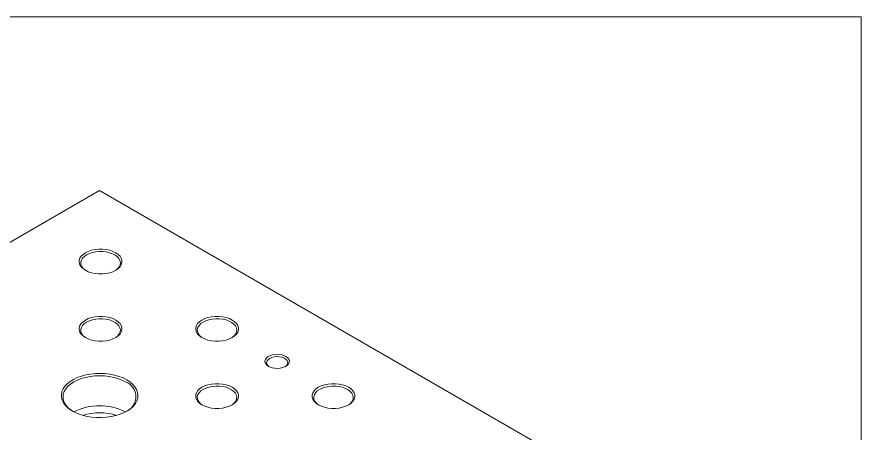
# Model space of a CAD drawing. Header units: millimetres. Extents: x 2 to 278, y 1 to 215.
# Drawn here: x 213.9 to 278, y 183.1 to 214.6 of the extents above; entities that cross this region are included whole.
import ezdxf

# ---------------------------------------------------------------- set-up
doc = ezdxf.new("R2010")
doc.units = ezdxf.units.MM

msp = doc.modelspace()

# ---------------------------------------------------------------- linework, layer by layer
at = {"color": 7, "linetype": 'Continuous', "lineweight": 18}
for p, q in [((1.579, 214.645), (277.989, 214.645)), ((277.989, 0.903), (277.989, 214.645)), ((220.21, 201.485), (193.269, 185.932)), ((256.131, 180.748), (220.21, 201.485))]:
    msp.add_line(p, q, dxfattribs=at)
at = {"color": 7, "linetype": 'Continuous', "lineweight": 18, "flags": 128}
for points in [[(221.432, 196.758), (221.615, 196.632), (221.757, 196.49), (221.854, 196.337), (221.903, 196.175), (221.903, 196.012), (221.854, 195.85), (221.757, 195.696), (221.615, 195.555), (221.432, 195.429), (221.215, 195.324), (220.97, 195.242), (220.703, 195.186), (220.424, 195.158), (220.14, 195.158), (219.861, 195.186), (219.594, 195.242), (219.349, 195.324), (219.132, 195.429), (218.949, 195.555), (218.807, 195.696), (218.71, 195.85), (218.661, 196.012), (218.661, 196.175), (218.71, 196.337), (218.807, 196.49), (218.949, 196.632), (219.132, 196.758), (219.349, 196.863), (219.594, 196.945), (219.861, 197.001), (220.14, 197.029), (220.424, 197.029), (220.703, 197.001), (220.97, 196.945), (221.215, 196.863), (221.432, 196.758)], [(221.386, 195.403), (221.433, 195.435), (221.587, 195.562), (221.698, 195.704), (221.764, 195.854), (221.782, 196.009), (221.752, 196.163), (221.674, 196.312), (221.552, 196.45), (221.389, 196.574), (221.191, 196.679), (220.963, 196.761), (220.713, 196.819), (220.45, 196.85), (220.181, 196.854), (219.915, 196.829), (219.662, 196.778), (219.428, 196.702), (219.221, 196.602)], [(219.221, 196.602), (219.049, 196.483), (218.916, 196.348), (218.827, 196.201), (218.785, 196.048), (218.791, 195.893), (218.845, 195.741), (218.945, 195.597), (219.089, 195.465), (219.178, 195.403)], [(221.432, 191.656), (221.615, 191.531), (221.757, 191.389), (221.854, 191.235), (221.903, 191.074), (221.903, 190.91), (221.854, 190.749), (221.757, 190.595), (221.615, 190.453), (221.432, 190.328), (221.215, 190.223), (220.97, 190.141), (220.703, 190.085), (220.424, 190.056), (220.14, 190.056), (219.861, 190.085), (219.594, 190.141), (219.349, 190.223), (219.132, 190.328), (218.949, 190.453), (218.807, 190.595), (218.71, 190.749), (218.661, 190.91), (218.661, 191.074), (218.71, 191.235), (218.807, 191.389), (218.949, 191.531), (219.132, 191.656), (219.349, 191.762), (219.594, 191.843), (219.861, 191.899), (220.14, 191.928), (220.424, 191.928), (220.703, 191.899), (220.97, 191.843), (221.215, 191.762), (221.432, 191.656)], [(221.386, 190.302), (221.433, 190.334), (221.587, 190.461), (221.698, 190.602), (221.764, 190.753), (221.782, 190.908), (221.752, 191.062), (221.674, 191.211), (221.552, 191.349), (221.389, 191.473), (221.191, 191.577), (220.963, 191.66), (220.713, 191.718), (220.45, 191.749), (220.181, 191.752), (219.915, 191.728), (219.662, 191.677), (219.428, 191.6), (219.221, 191.501)], [(230.269, 191.656), (230.451, 191.531), (230.593, 191.389), (230.69, 191.235), (230.739, 191.074), (230.739, 190.91), (230.69, 190.749), (230.593, 190.595), (230.451, 190.453), (230.269, 190.328), (230.052, 190.223), (229.806, 190.141), (229.54, 190.085), (229.26, 190.056), (228.977, 190.056), (228.697, 190.085), (228.431, 190.141), (228.185, 190.223), (227.968, 190.328), (227.786, 190.453), (227.644, 190.595), (227.547, 190.749), (227.498, 190.91), (227.498, 191.074), (227.547, 191.235), (227.644, 191.389), (227.786, 191.531), (227.968, 191.656), (228.185, 191.762), (228.431, 191.843), (228.697, 191.899), (228.977, 191.928), (229.26, 191.928), (229.54, 191.899), (229.806, 191.843), (230.052, 191.762), (230.269, 191.656)], [(230.222, 190.302), (230.27, 190.334), (230.423, 190.461), (230.534, 190.602), (230.6, 190.753), (230.618, 190.908), (230.588, 191.062), (230.511, 191.211), (230.389, 191.349), (230.226, 191.473), (230.027, 191.577), (229.8, 191.66), (229.55, 191.718), (229.287, 191.749), (229.018, 191.752), (228.752, 191.728), (228.498, 191.677), (228.264, 191.6), (228.058, 191.501)], [(219.221, 191.501), (219.049, 191.382), (218.916, 191.247), (218.827, 191.1), (218.785, 190.947), (218.791, 190.792), (218.845, 190.639), (218.945, 190.495), (219.089, 190.364), (219.178, 190.302)], [(228.058, 191.501), (227.886, 191.382), (227.753, 191.247), (227.664, 191.1), (227.622, 190.947), (227.628, 190.792), (227.682, 190.639), (227.782, 190.495), (227.925, 190.364), (228.015, 190.302)], [(234.336, 188.903), (234.47, 188.805), (234.561, 188.693), (234.604, 188.571), (234.598, 188.447), (234.542, 188.327), (234.44, 188.218), (234.297, 188.125), (234.121, 188.053), (233.92, 188.008), (233.708, 187.99), (233.493, 188), (233.289, 188.039), (233.106, 188.105), (232.953, 188.193), (232.84, 188.298), (232.773, 188.416), (232.754, 188.54), (232.785, 188.663), (232.865, 188.779), (232.988, 188.88), (233.149, 188.963), (233.338, 189.022), (233.546, 189.054), (233.761, 189.058), (233.972, 189.033), (234.167, 188.98), (234.336, 188.903)], [(233.115, 188.747), (232.992, 188.656), (232.912, 188.55), (232.881, 188.435), (232.9, 188.32), (232.968, 188.211), (233.073, 188.12)], [(234.288, 188.12), (234.313, 188.138), (234.415, 188.237), (234.471, 188.349), (234.477, 188.464), (234.433, 188.577), (234.342, 188.68), (234.21, 188.767), (234.044, 188.832), (233.855, 188.872), (233.655, 188.882), (233.457, 188.864), (233.273, 188.818), (233.115, 188.747)], [(222.267, 187.12), (222.513, 186.958), (222.721, 186.78), (222.888, 186.587), (223.011, 186.384), (223.088, 186.174), (223.118, 185.959), (223.1, 185.744), (223.035, 185.533), (222.923, 185.327), (222.767, 185.132), (222.568, 184.95), (222.331, 184.784), (222.06, 184.637), (221.757, 184.511), (221.43, 184.408), (221.082, 184.331), (220.72, 184.28), (220.35, 184.255), (219.977, 184.259), (219.609, 184.29), (219.25, 184.348), (218.906, 184.432), (218.585, 184.54), (218.29, 184.672), (218.026, 184.824), (217.798, 184.994), (217.61, 185.18), (217.465, 185.378), (217.365, 185.585), (217.311, 185.798), (217.305, 186.013), (217.347, 186.227), (217.436, 186.436), (217.57, 186.637), (217.748, 186.826), (217.966, 187), (218.221, 187.157), (218.508, 187.294), (218.824, 187.408), (219.162, 187.499), (219.518, 187.563), (219.885, 187.601), (220.257, 187.611), (220.628, 187.594), (220.993, 187.549), (221.345, 187.478), (221.678, 187.382), (221.987, 187.262), (222.267, 187.12)], [(222.177, 186.964), (221.903, 187.103), (221.601, 187.219), (221.275, 187.312), (220.93, 187.38), (220.573, 187.421), (220.21, 187.434), (219.847, 187.421), (219.49, 187.38), (219.146, 187.312), (218.82, 187.219), (218.517, 187.103), (218.243, 186.964), (218.004, 186.806), (217.801, 186.632), (217.641, 186.443), (217.524, 186.244), (217.453, 186.038), (217.429, 185.829), (217.453, 185.619), (217.524, 185.413), (217.641, 185.214), (217.801, 185.026), (218.004, 184.851), (218.199, 184.719)], [(230.269, 186.555), (230.451, 186.43), (230.593, 186.288), (230.69, 186.134), (230.739, 185.973), (230.739, 185.809), (230.69, 185.648), (230.593, 185.494), (230.451, 185.352), (230.269, 185.227), (230.052, 185.122), (229.806, 185.04), (229.54, 184.984), (229.26, 184.955), (228.977, 184.955), (228.697, 184.984), (228.431, 185.04), (228.185, 185.122), (227.968, 185.227), (227.786, 185.352), (227.644, 185.494), (227.547, 185.648), (227.498, 185.809), (227.498, 185.973), (227.547, 186.134), (227.644, 186.288), (227.786, 186.43), (227.968, 186.555), (228.185, 186.66), (228.431, 186.742), (228.697, 186.798), (228.977, 186.827), (229.26, 186.827), (229.54, 186.798), (229.806, 186.742), (230.052, 186.66), (230.269, 186.555)], [(230.222, 185.201), (230.27, 185.232), (230.423, 185.36), (230.534, 185.501), (230.6, 185.652), (230.618, 185.807), (230.588, 185.961), (230.511, 186.11), (230.389, 186.248), (230.226, 186.371), (230.027, 186.476), (229.8, 186.559), (229.55, 186.617), (229.287, 186.648), (229.018, 186.651), (228.752, 186.627), (228.498, 186.576), (228.264, 186.499), (228.058, 186.4)], [(239.106, 186.555), (239.288, 186.43), (239.43, 186.288), (239.527, 186.134), (239.576, 185.973), (239.576, 185.809), (239.527, 185.648), (239.43, 185.494), (239.288, 185.352), (239.106, 185.227), (238.888, 185.122), (238.643, 185.04), (238.376, 184.984), (238.097, 184.955), (237.813, 184.955), (237.534, 184.984), (237.268, 185.04), (237.022, 185.122), (236.805, 185.227), (236.622, 185.352), (236.481, 185.494), (236.384, 185.648), (236.334, 185.809), (236.334, 185.973), (236.384, 186.134), (236.481, 186.288), (236.622, 186.43), (236.805, 186.555), (237.022, 186.66), (237.268, 186.742), (237.534, 186.798), (237.813, 186.827), (238.097, 186.827), (238.376, 186.798), (238.643, 186.742), (238.888, 186.66), (239.106, 186.555)], [(239.059, 185.201), (239.107, 185.232), (239.26, 185.36), (239.371, 185.501), (239.437, 185.652), (239.455, 185.807), (239.425, 185.961), (239.347, 186.11), (239.225, 186.248), (239.062, 186.371), (238.864, 186.476), (238.636, 186.559), (238.387, 186.617), (238.123, 186.648), (237.854, 186.651), (237.589, 186.627), (237.335, 186.576), (237.101, 186.499), (236.894, 186.4)], [(228.058, 186.4), (227.886, 186.28), (227.753, 186.145), (227.664, 185.999), (227.622, 185.845), (227.628, 185.69), (227.682, 185.538), (227.782, 185.394), (227.925, 185.263), (228.015, 185.201)], [(236.894, 186.4), (236.722, 186.28), (236.589, 186.145), (236.501, 185.999), (236.459, 185.845), (236.465, 185.69), (236.519, 185.538), (236.619, 185.394), (236.762, 185.263), (236.851, 185.201)]]:
    msp.add_lwpolyline(points, dxfattribs=at)
at = {"color": 7, "linetype": 'Continuous', "lineweight": 18}
for centre, radius, start, end in [((221.753, 185.833), 1.208, 292.79104, 69.46649), ((220.21, 180.88), 4.282, 62.83218, 117.16782), ((220.211, 180.408), 4.213, 72.38011, 107.63254)]:
    msp.add_arc(centre, radius, start, end, dxfattribs=at)

doc.saveas('drawing.dxf')
